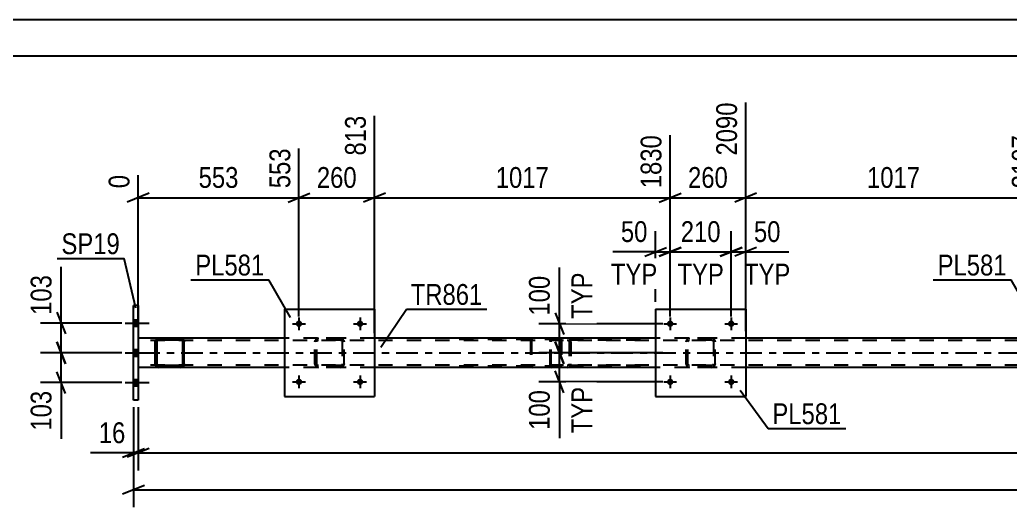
# Model space of a CAD drawing. Header units: millimetres. Extents: x 0 to 841, y 0 to 594.
# Drawn here: x 71.8 to 208.1, y 526.9 to 594 of the extents above; entities that cross this region are included whole.
import ezdxf

# ---------------------------------------------------------------- set-up
doc = ezdxf.new("R2010")
doc.units = ezdxf.units.MM
doc.linetypes.add('DXK_LINE_DOT2', pattern=[3.9198, 1.9599, -1.9599])
doc.linetypes.add('DXK_LINE_DOT3', pattern=[5.9187, 2.979, -0.9799, 0.9799, -0.9799])
doc.styles.add('Arial Narrow', font='ARIALN.TTF', dxfattribs={"height": 0.2})

# ---------------------------------------------------------------- blocks, each defined once
blk = doc.blocks.new('Unknown-815137708-1135')
at = {"color": 5, "linetype": 'Continuous'}
for p, q in [((841, 594), (0, 594)), ((836, 589), (5, 589))]:
    blk.add_line(p, q, dxfattribs=at)
blk = doc.blocks.new('Bolt-815137708-3336 - 3128')
at = {"linetype": 'Continuous'}
for points in [[(88.07, 551.83), (88.07, 552.71), (87.43, 552.71), (87.43, 551.83)], [(88.07, 551.83), (88.07, 552.71), (87.43, 552.71), (87.43, 551.83)], [(88.07, 551.83), (88.07, 552.71), (87.43, 552.71), (87.43, 551.83)], [(88.07, 547.73), (88.07, 548.61), (87.43, 548.61), (87.43, 547.73)], [(88.07, 547.73), (88.07, 548.61), (87.43, 548.61), (87.43, 547.73)], [(88.07, 543.63), (88.07, 544.51), (87.43, 544.51), (87.43, 543.63)], [(88.07, 543.63), (88.07, 544.51), (87.43, 544.51), (87.43, 543.63)], [(88.07, 543.63), (88.07, 544.51), (87.43, 544.51), (87.43, 543.63)]]:
    blk.add_hatch(color=1, dxfattribs=at).paths.add_polyline_path(points)
at = {"color": 1, "linetype": 'Continuous'}
for p, q in [((86.27, 552.27), (89.59, 552.27)), ((86.27, 552.27), (89.59, 552.27)), ((86.27, 552.27), (89.59, 552.27)), ((87.43, 552.71), (88.07, 552.71)), ((87.43, 552.71), (88.07, 552.71)), ((87.43, 552.71), (88.07, 552.71)), ((87.43, 551.83), (88.07, 551.83)), ((87.43, 551.83), (88.07, 551.83)), ((87.43, 551.83), (88.07, 551.83)), ((86.27, 548.17), (89.59, 548.17)), ((86.27, 548.17), (89.59, 548.17)), ((87.43, 548.61), (88.07, 548.61)), ((87.43, 548.61), (88.07, 548.61)), ((87.43, 547.73), (88.07, 547.73)), ((87.43, 547.73), (88.07, 547.73)), ((86.27, 544.07), (89.59, 544.07)), ((86.27, 544.07), (89.59, 544.07)), ((86.27, 544.07), (89.59, 544.07)), ((87.43, 544.51), (88.07, 544.51)), ((87.43, 544.51), (88.07, 544.51)), ((87.43, 544.51), (88.07, 544.51)), ((87.43, 543.63), (88.07, 543.63)), ((87.43, 543.63), (88.07, 543.63)), ((87.43, 543.63), (88.07, 543.63))]:
    blk.add_line(p, q, dxfattribs=at)
blk = doc.blocks.new('Bolt-815137708-3162 - 3128')
at = {"linetype": 'Continuous'}
for points in [[(161.72, 552.17, -1), (160.84, 552.17, -1)], [(170.12, 552.17, -1), (169.24, 552.17, -1)]]:
    blk.add_hatch(color=1, dxfattribs=at).paths.add_polyline_path(points)
at = {"color": 1, "linetype": 'Continuous'}
for p, q in [((160.4, 552.17), (162.16, 552.17)), ((161.28, 553.05), (161.28, 551.29)), ((168.8, 552.17), (170.56, 552.17)), ((169.68, 553.05), (169.68, 551.29))]:
    blk.add_line(p, q, dxfattribs=at)
blk = doc.blocks.new('Bolt-815137708-3163 - 3128')
at = {"linetype": 'Continuous'}
for points in [[(161.72, 544.17, -1), (160.84, 544.17, -1)], [(170.12, 544.17, -1), (169.24, 544.17, -1)]]:
    blk.add_hatch(color=1, dxfattribs=at).paths.add_polyline_path(points)
at = {"color": 1, "linetype": 'Continuous'}
for p, q in [((160.4, 544.17), (162.16, 544.17)), ((161.28, 545.05), (161.28, 543.29)), ((168.8, 544.17), (170.56, 544.17)), ((169.68, 545.05), (169.68, 543.29))]:
    blk.add_line(p, q, dxfattribs=at)
blk = doc.blocks.new('Part-815137708-3176 - 3128')
at = {"color": 7, "linetype": 'DXK_LINE_DOT2'}
for p, q in [((163.48, 549.69), (163.52, 549.87)), ((163.52, 549.87), (163.48, 549.69)), ((163.48, 546.65), (163.48, 549.69)), ((163.72, 549.69), (163.74, 549.78)), ((163.72, 546.65), (163.72, 549.69)), ((163.74, 549.78), (163.79, 549.86)), ((163.78, 550.13), (163.96, 550.17)), ((163.96, 550.17), (163.78, 550.13)), ((163.79, 549.86), (163.87, 549.91)), ((163.87, 549.91), (163.96, 549.93)), ((167, 550.17), (163.96, 550.17)), ((167, 549.93), (163.96, 549.93)), ((167, 550.17), (167.19, 550.13)), ((167.19, 550.13), (167, 550.17)), ((167, 549.93), (167.09, 549.91)), ((167.09, 549.91), (167.17, 549.86)), ((167.17, 549.86), (167.22, 549.78)), ((167.22, 549.78), (167.24, 549.69)), ((167.24, 549.69), (167.24, 546.65)), ((167.44, 549.87), (167.48, 549.69)), ((167.48, 549.69), (167.44, 549.87)), ((167.48, 546.65), (167.48, 549.69)), ((163.52, 546.46), (163.48, 546.65)), ((163.48, 546.65), (163.52, 546.46)), ((163.74, 546.55), (163.72, 546.65)), ((163.79, 546.48), (163.74, 546.55)), ((167.22, 546.55), (167.17, 546.48)), ((167.24, 546.65), (167.22, 546.55)), ((167.48, 546.65), (167.44, 546.46)), ((167.44, 546.46), (167.48, 546.65)), ((163.96, 546.17), (163.78, 546.2)), ((163.78, 546.2), (163.96, 546.17)), ((163.87, 546.42), (163.79, 546.48)), ((163.96, 546.41), (163.87, 546.42)), ((167, 546.41), (163.96, 546.41)), ((167, 546.17), (163.96, 546.17)), ((167.09, 546.42), (167, 546.41)), ((167.19, 546.2), (167, 546.17)), ((167, 546.17), (167.19, 546.2)), ((167.17, 546.48), (167.09, 546.42))]:
    blk.add_line(p, q, dxfattribs=at)
at = {"color": 7, "linetype": 'DXK_LINE_DOT3'}
blk.add_line((165.48, 548.17), (165.48, 548.17), dxfattribs=at)
at = {"color": 7, "linetype": 'DXK_LINE_DOT2'}
for centre, start, end in [((163.96, 549.69), 112.5, 157.5), ((163.96, 549.69), 112.5, 157.5), ((167, 549.69), 22.5, 67.5), ((167, 549.69), 22.5, 67.5), ((163.96, 546.65), 202.5, 247.5), ((163.96, 546.65), 202.5, 247.5), ((167, 546.65), 292.5, 337.5), ((167, 546.65), 292.5, 337.5)]:
    blk.add_arc(centre, 0.48, start, end, dxfattribs=at)
blk = doc.blocks.new('Bolt-815137708-3186 - 3128')
at = {"linetype": 'Continuous'}
for points in [[(110.64, 552.17, -1), (109.76, 552.17, -1)], [(119.04, 552.17, -1), (118.16, 552.17, -1)]]:
    blk.add_hatch(color=1, dxfattribs=at).paths.add_polyline_path(points)
at = {"color": 1, "linetype": 'Continuous'}
for p, q in [((109.32, 552.17), (111.08, 552.17)), ((110.2, 553.05), (110.2, 551.29)), ((117.72, 552.17), (119.48, 552.17)), ((118.6, 553.05), (118.6, 551.29))]:
    blk.add_line(p, q, dxfattribs=at)
blk = doc.blocks.new('Bolt-815137708-3187 - 3128')
at = {"linetype": 'Continuous'}
for points in [[(110.64, 544.17, -1), (109.76, 544.17, -1)], [(119.04, 544.17, -1), (118.16, 544.17, -1)]]:
    blk.add_hatch(color=1, dxfattribs=at).paths.add_polyline_path(points)
at = {"color": 1, "linetype": 'Continuous'}
for p, q in [((109.32, 544.17), (111.08, 544.17)), ((110.2, 545.05), (110.2, 543.29)), ((117.72, 544.17), (119.48, 544.17)), ((118.6, 545.05), (118.6, 543.29))]:
    blk.add_line(p, q, dxfattribs=at)
blk = doc.blocks.new('Part-815137708-3207 - 3128')
at = {"color": 2, "linetype": 'Continuous'}
for p, q in [((108.2, 554.17), (108.2, 542.17)), ((108.2, 554.17), (120.6, 554.17)), ((120.6, 554.17), (120.6, 542.17)), ((108.2, 542.17), (120.6, 542.17))]:
    blk.add_line(p, q, dxfattribs=at)
blk = doc.blocks.new('Part-815137708-3208 - 3128')
at = {"color": 7, "linetype": 'DXK_LINE_DOT2'}
for p, q in [((112.4, 549.69), (112.44, 549.87)), ((112.44, 549.87), (112.4, 549.69)), ((112.4, 546.65), (112.4, 549.69)), ((112.64, 549.69), (112.66, 549.78)), ((112.64, 546.65), (112.64, 549.69)), ((112.66, 549.78), (112.71, 549.86)), ((112.7, 550.13), (112.88, 550.17)), ((112.88, 550.17), (112.7, 550.13)), ((112.71, 549.86), (112.79, 549.91)), ((112.79, 549.91), (112.88, 549.93)), ((115.92, 550.17), (112.88, 550.17)), ((115.92, 549.93), (112.88, 549.93)), ((115.92, 550.17), (116.1, 550.13)), ((116.1, 550.13), (115.92, 550.17)), ((115.92, 549.93), (116.01, 549.91)), ((116.01, 549.91), (116.09, 549.86)), ((116.09, 549.86), (116.14, 549.78)), ((116.14, 549.78), (116.16, 549.69)), ((116.16, 549.69), (116.16, 546.65)), ((116.36, 549.87), (116.4, 549.69)), ((116.4, 549.69), (116.36, 549.87)), ((116.4, 546.65), (116.4, 549.69)), ((112.44, 546.46), (112.4, 546.65)), ((112.4, 546.65), (112.44, 546.46)), ((112.66, 546.55), (112.64, 546.65)), ((112.71, 546.48), (112.66, 546.55)), ((116.14, 546.55), (116.09, 546.48)), ((116.16, 546.65), (116.14, 546.55)), ((116.4, 546.65), (116.36, 546.46)), ((116.36, 546.46), (116.4, 546.65)), ((112.88, 546.17), (112.7, 546.2)), ((112.7, 546.2), (112.88, 546.17)), ((112.79, 546.42), (112.71, 546.48)), ((112.88, 546.41), (112.79, 546.42)), ((115.92, 546.41), (112.88, 546.41)), ((115.92, 546.17), (112.88, 546.17)), ((116.01, 546.42), (115.92, 546.41)), ((116.1, 546.2), (115.92, 546.17)), ((115.92, 546.17), (116.1, 546.2)), ((116.09, 546.48), (116.01, 546.42))]:
    blk.add_line(p, q, dxfattribs=at)
at = {"color": 7, "linetype": 'DXK_LINE_DOT3'}
blk.add_line((114.4, 548.17), (114.4, 548.17), dxfattribs=at)
at = {"color": 7, "linetype": 'DXK_LINE_DOT2'}
for centre, start, end in [((112.88, 549.69), 112.5, 157.5), ((112.88, 549.69), 112.5, 157.5), ((115.92, 549.69), 22.5, 67.5), ((115.92, 549.69), 22.5, 67.5), ((112.88, 546.65), 202.5, 247.5), ((112.88, 546.65), 202.5, 247.5), ((115.92, 546.65), 292.5, 337.5), ((115.92, 546.65), 292.5, 337.5)]:
    blk.add_arc(centre, 0.48, start, end, dxfattribs=at)
blk = doc.blocks.new('Part-815137708-3213 - 3128')
at = {"color": 2, "linetype": 'Continuous'}
for p, q in [((159.28, 554.17), (159.28, 542.17)), ((159.28, 554.17), (171.68, 554.17)), ((171.68, 554.17), (171.68, 542.17)), ((159.28, 542.17), (171.68, 542.17))]:
    blk.add_line(p, q, dxfattribs=at)
blk = doc.blocks.new('Part-815137708-3254 - 3128')
at = {"color": 2, "linetype": 'Continuous'}
for p, q in [((90.46, 549.87), (90.42, 549.69)), ((90.42, 546.65), (90.42, 549.69)), ((90.66, 549.69), (90.68, 549.78)), ((90.66, 546.65), (90.66, 549.69)), ((90.68, 549.78), (90.73, 549.86)), ((90.9, 550.17), (90.72, 550.13)), ((90.73, 549.86), (90.81, 549.91)), ((90.81, 549.91), (90.9, 549.93)), ((93.94, 550.17), (90.9, 550.17)), ((93.94, 549.93), (90.9, 549.93)), ((94.13, 550.13), (93.94, 550.17)), ((93.94, 549.93), (94.04, 549.91)), ((94.04, 549.91), (94.11, 549.86)), ((94.11, 549.86), (94.17, 549.78)), ((94.17, 549.78), (94.18, 549.69)), ((94.18, 549.69), (94.18, 546.65)), ((94.42, 549.69), (94.39, 549.87)), ((94.42, 546.65), (94.42, 549.69)), ((90.42, 546.65), (90.46, 546.46)), ((90.68, 546.55), (90.66, 546.65)), ((90.73, 546.48), (90.68, 546.55)), ((94.17, 546.55), (94.11, 546.48)), ((94.18, 546.65), (94.17, 546.55)), ((94.39, 546.46), (94.42, 546.65)), ((90.72, 546.2), (90.9, 546.17)), ((90.81, 546.42), (90.73, 546.48)), ((90.9, 546.41), (90.81, 546.42)), ((93.94, 546.41), (90.9, 546.41)), ((93.94, 546.17), (90.9, 546.17)), ((94.04, 546.42), (93.94, 546.41)), ((93.94, 546.17), (94.13, 546.2)), ((94.11, 546.48), (94.04, 546.42))]:
    blk.add_line(p, q, dxfattribs=at)
at = {"color": 7, "linetype": 'DXK_LINE_DOT2'}
for p, q in [((90.42, 549.69), (90.46, 549.87)), ((90.72, 550.13), (90.9, 550.17)), ((93.94, 550.17), (94.13, 550.13)), ((94.39, 549.87), (94.42, 549.69)), ((90.46, 546.46), (90.42, 546.65)), ((94.42, 546.65), (94.39, 546.46)), ((90.9, 546.17), (90.72, 546.2)), ((94.13, 546.2), (93.94, 546.17))]:
    blk.add_line(p, q, dxfattribs=at)
at = {"color": 2, "linetype": 'Continuous'}
for centre, start, end in [((90.9, 549.69), 112.5, 157.5), ((93.94, 549.69), 22.5, 67.5), ((90.9, 546.65), 202.5, 247.5), ((93.94, 546.65), 292.5, 337.5)]:
    blk.add_arc(centre, 0.48, start, end, dxfattribs=at)
at = {"color": 7, "linetype": 'DXK_LINE_DOT2'}
for centre, start, end in [((90.9, 549.69), 112.5, 157.5), ((93.94, 549.69), 22.5, 67.5), ((90.9, 546.65), 202.5, 247.5), ((93.94, 546.65), 292.5, 337.5)]:
    blk.add_arc(centre, 0.48, start, end, dxfattribs=at)
blk = doc.blocks.new('Part-815137708-3258 - 3128')
at = {"color": 7, "linetype": 'DXK_LINE_DOT2'}
for p, q in [((144.78, 549.87), (144.76, 549.69)), ((144.76, 546.65), (144.76, 549.69)), ((144.84, 550.03), (144.78, 549.87)), ((144.93, 550.13), (144.84, 550.03)), ((144.9, 549.69), (144.91, 549.78)), ((144.9, 546.65), (144.9, 549.69)), ((144.91, 549.78), (144.94, 549.86)), ((145.03, 550.17), (144.93, 550.13)), ((144.94, 549.86), (144.98, 549.91)), ((144.98, 549.91), (145.03, 549.93)), ((157.19, 550.17), (145.03, 550.17)), ((157.19, 549.93), (145.03, 549.93)), ((146.31, 549.93), (146.31, 550.17)), ((147.32, 550.13), (147.12, 550.17)), ((147.12, 549.93), (147.22, 549.91)), ((147.22, 549.91), (147.3, 549.86)), ((147.3, 549.86), (147.36, 549.78)), ((147.36, 549.78), (147.37, 549.69)), ((147.37, 549.69), (147.37, 546.65)), ((147.61, 549.77), (147.59, 549.87)), ((147.63, 549.69), (147.61, 549.77)), ((147.63, 549.69), (147.63, 546.65)), ((144.78, 546.46), (144.76, 546.65)), ((144.91, 546.55), (144.9, 546.65)), ((144.94, 546.48), (144.91, 546.55)), ((147.36, 546.55), (147.3, 546.48)), ((147.37, 546.65), (147.36, 546.55)), ((147.59, 546.46), (147.61, 546.56)), ((147.61, 546.56), (147.63, 546.65)), ((144.83, 546.34), (144.78, 546.46)), ((144.84, 546.31), (144.83, 546.34)), ((144.84, 546.31), (144.93, 546.2)), ((144.93, 546.2), (145.03, 546.17)), ((144.98, 546.42), (144.94, 546.48)), ((145.03, 546.41), (144.98, 546.42)), ((157.19, 546.41), (145.03, 546.41)), ((157.19, 546.17), (145.03, 546.17)), ((146.31, 546.17), (146.31, 546.41)), ((147.22, 546.42), (147.12, 546.41)), ((147.12, 546.17), (147.32, 546.2)), ((147.3, 546.48), (147.22, 546.42))]:
    blk.add_line(p, q, dxfattribs=at)
for centre, start, end in [((147.14, 549.67), 23.8494, 68.8059), ((147.14, 546.66), 291.1941, 336.1506)]:
    blk.add_arc(centre, 0.492, start, end, dxfattribs=at)
blk = doc.blocks.new('Part-815137708-3264 - 3128')
at = {"color": 2, "linetype": 'Continuous'}
for p, q in [((88.07, 554.67), (87.43, 554.67)), ((87.43, 541.67), (87.43, 554.67)), ((88.07, 554.67), (88.07, 541.67)), ((88.07, 541.67), (87.43, 541.67))]:
    blk.add_line(p, q, dxfattribs=at)
blk = doc.blocks.new('Part-815137708-3265 - 3128')
at = {"color": 7, "linetype": 'DXK_LINE_DOT2'}
for p, q in [((145.97, 550.17), (130.64, 550.17)), ((145.97, 550.01), (130.64, 550.01)), ((142.08, 549.97), (142.05, 549.85)), ((142.05, 549.85), (142.05, 546.49)), ((142.22, 549.85), (142.23, 549.91)), ((142.22, 549.85), (142.22, 546.49)), ((142.23, 549.91), (142.27, 549.96)), ((142.39, 550.17), (142.26, 550.14)), ((142.27, 549.96), (142.33, 549.99)), ((142.33, 549.99), (142.39, 550.01)), ((146.1, 550.14), (145.97, 550.17)), ((145.97, 550.01), (146.03, 549.99)), ((146.03, 549.99), (146.06, 549.98)), ((146.06, 549.98), (146.09, 549.96)), ((146.09, 549.96), (146.12, 549.91)), ((146.12, 549.91), (146.14, 549.85)), ((146.14, 549.85), (146.14, 546.49)), ((146.31, 549.85), (146.28, 549.97)), ((146.31, 549.85), (146.31, 546.49)), ((145.97, 546.33), (130.64, 546.33)), ((145.97, 546.17), (130.64, 546.17)), ((142.05, 546.49), (142.08, 546.36)), ((142.23, 546.43), (142.22, 546.49)), ((142.27, 546.37), (142.23, 546.43)), ((142.26, 546.19), (142.39, 546.17)), ((142.27, 546.37), (142.3, 546.35)), ((142.3, 546.35), (142.33, 546.34)), ((142.33, 546.34), (142.39, 546.33)), ((146.03, 546.34), (145.97, 546.33)), ((145.97, 546.17), (146.1, 546.19)), ((146.09, 546.37), (146.03, 546.34)), ((146.12, 546.43), (146.09, 546.37)), ((146.14, 546.49), (146.12, 546.43)), ((146.28, 546.36), (146.31, 546.49))]:
    blk.add_line(p, q, dxfattribs=at)
for centre, start, end in [((142.38, 549.83), 110.7583, 155.68), ((145.98, 549.83), 24.32, 69.2417), ((142.38, 546.5), 204.32, 249.2417), ((145.98, 546.5), 290.7583, 335.68)]:
    blk.add_arc(centre, 0.331, start, end, dxfattribs=at)
blk = doc.blocks.new('Part-815137708-3341 - 3128')
at = {"color": 2, "linetype": 'Continuous'}
for p, q in [((108.2, 550.17), (88.07, 550.17)), ((159.28, 550.17), (120.6, 550.17)), ((210.36, 550.17), (171.68, 550.17)), ((90.9, 546.17), (88.07, 546.17)), ((108.2, 546.17), (93.95, 546.17)), ((159.28, 546.17), (120.6, 546.17)), ((210.36, 546.17), (171.68, 546.17))]:
    blk.add_line(p, q, dxfattribs=at)
at = {"color": 7, "linetype": 'DXK_LINE_DOT2'}
for p, q in [((88.07, 550.17), (88.07, 546.17)), ((750.25, 549.85), (88.07, 549.85)), ((120.6, 550.17), (108.2, 550.17)), ((171.68, 550.17), (159.28, 550.17)), ((750.25, 546.49), (88.07, 546.49)), ((93.95, 546.17), (90.9, 546.17)), ((120.6, 546.17), (108.2, 546.17)), ((171.68, 546.17), (159.28, 546.17))]:
    blk.add_line(p, q, dxfattribs=at)
at = {"color": 7, "linetype": 'DXK_LINE_DOT3'}
blk.add_line((88.07, 548.17), (750.25, 548.17), dxfattribs=at)
blk = doc.blocks.new('StraightDimension-815137708-3388 - 3128')
at = {"color": 7, "linetype": 'Continuous'}
for p, q in [((159.28, 555.17), (159.28, 564.92)), ((161.28, 553.17), (161.28, 564.92)), ((159.28, 562.07), (153.38, 562.07)), ((159.28, 562.07), (153.38, 562.07)), ((157.78, 561.47), (160.78, 562.67)), ((159.28, 562.07), (161.28, 562.07)), ((162.78, 562.67), (159.78, 561.47))]:
    blk.add_line(p, q, dxfattribs=at)
at = {"color": 0}
blk.add_wipeout([(158.76, 562.82), (158.76, 567.02), (153.9, 567.02), (153.9, 562.82)], dxfattribs=at)
at = {"color": 0, "linetype": 'Continuous'}
blk.add_wipeout([(160.12, 556.97), (160.12, 561.17), (152.53, 561.17), (152.53, 556.97)], dxfattribs=at)
at = {"color": 3, "style": 'Arial Narrow'}
blk.add_text('50', height=2.863, dxfattribs=at).set_placement((154.5, 563.42))
at = {"color": 3, "linetype": 'Continuous', "style": 'Arial Narrow'}
blk.add_text('TYP', height=2.863, dxfattribs=at).set_placement((153.13, 557.57))
blk = doc.blocks.new('StraightDimension-815137708-15286 - 3128')
at = {"color": 7, "linetype": 'Continuous'}
for p, q in [((110.2, 553.17), (110.2, 576.3)), ((88.07, 551.78), (88.07, 572.64)), ((89.57, 570.12), (86.57, 568.92)), ((108.7, 568.92), (111.7, 570.12)), ((88.07, 569.52), (110.2, 569.52))]:
    blk.add_line(p, q, dxfattribs=at)
at = {"color": 0}
blk.add_wipeout([(102.48, 570.27), (102.48, 574.47), (95.79, 574.47), (95.79, 570.27)], dxfattribs=at)
at = {"color": 3, "style": 'Arial Narrow'}
blk.add_text('553', height=2.863, dxfattribs=at).set_placement((96.39, 570.87))
at = {"color": 0, "linetype": 'Continuous'}
for points in [[(109.6, 576.9), (105.4, 576.9), (105.4, 570.22), (109.6, 570.22)], [(87.47, 573.24), (83.27, 573.24), (83.27, 570.22), (87.47, 570.22)]]:
    blk.add_wipeout(points, dxfattribs=at)
at = {"color": 3, "linetype": 'Continuous', "style": 'Arial Narrow'}
for s, height, p in [('553', 2.863, (109, 570.82)), ('0', 2.86, (86.87, 570.82))]:
    blk.add_text(s, height=height, rotation=90.0002, dxfattribs=at).set_placement(p)
blk = doc.blocks.new('StraightDimension-815137708-3404 - 3128')
at = {"color": 7, "linetype": 'Continuous'}
for p, q in [((161.28, 553.17), (161.28, 564.92)), ((169.68, 553.17), (169.68, 564.92)), ((159.78, 561.47), (162.78, 562.67)), ((161.28, 562.07), (169.68, 562.07)), ((171.18, 562.67), (168.18, 561.47))]:
    blk.add_line(p, q, dxfattribs=at)
at = {"color": 0}
blk.add_wipeout([(168.82, 562.82), (168.82, 567.02), (162.14, 567.02), (162.14, 562.82)], dxfattribs=at)
at = {"color": 0, "linetype": 'Continuous'}
blk.add_wipeout([(169.28, 556.97), (169.28, 561.17), (161.69, 561.17), (161.69, 556.97)], dxfattribs=at)
at = {"color": 3, "style": 'Arial Narrow'}
blk.add_text('210', height=2.863, dxfattribs=at).set_placement((162.74, 563.42))
at = {"color": 3, "linetype": 'Continuous', "style": 'Arial Narrow'}
blk.add_text('TYP', height=2.863, dxfattribs=at).set_placement((162.29, 557.57))
blk = doc.blocks.new('StraightDimension-815137708-3423 - 3128')
at = {"color": 7, "linetype": 'Continuous'}
for p, q in [((169.68, 553.17), (169.68, 564.92)), ((171.68, 555.17), (171.68, 564.92)), ((168.18, 561.47), (171.18, 562.67)), ((169.68, 562.07), (171.68, 562.07)), ((173.18, 562.67), (170.18, 561.47)), ((171.68, 562.07), (177.59, 562.07)), ((171.68, 562.07), (177.59, 562.07))]:
    blk.add_line(p, q, dxfattribs=at)
at = {"color": 0}
blk.add_wipeout([(177.06, 562.82), (177.06, 567.02), (172.21, 567.02), (172.21, 562.82)], dxfattribs=at)
at = {"color": 0, "linetype": 'Continuous'}
blk.add_wipeout([(178.43, 556.97), (178.43, 561.17), (170.84, 561.17), (170.84, 556.97)], dxfattribs=at)
at = {"color": 3, "style": 'Arial Narrow'}
blk.add_text('50', height=2.863, dxfattribs=at).set_placement((172.81, 563.42))
at = {"color": 3, "linetype": 'Continuous', "style": 'Arial Narrow'}
blk.add_text('TYP', height=2.863, dxfattribs=at).set_placement((171.44, 557.57))
blk = doc.blocks.new('StraightDimension-815137708-3440 - 3128')
at = {"color": 7, "linetype": 'Continuous'}
for p, q in [((146.06, 552.17), (146.06, 559.9)), ((146.06, 552.17), (146.06, 559.9)), ((145.46, 553.67), (146.66, 550.67)), ((160.28, 552.17), (143.21, 552.17)), ((146.06, 548.17), (146.06, 552.17)), ((146.66, 546.67), (145.46, 549.67)), ((160.28, 548.17), (143.21, 548.17))]:
    blk.add_line(p, q, dxfattribs=at)
at = {"color": 0}
blk.add_wipeout([(145.31, 559.38), (141.11, 559.38), (141.11, 552.69), (145.31, 552.69)], dxfattribs=at)
at = {"color": 0, "linetype": 'Continuous'}
blk.add_wipeout([(151.16, 559.83), (146.96, 559.83), (146.96, 552.24), (151.16, 552.24)], dxfattribs=at)
at = {"color": 3, "linetype": 'Continuous', "style": 'Arial Narrow'}
blk.add_text('TYP', height=2.863, rotation=90.0002, dxfattribs=at).set_placement((150.56, 552.84))
at = {"color": 3, "style": 'Arial Narrow'}
blk.add_text('100', height=2.863, rotation=90.0002, dxfattribs=at).set_placement((144.71, 553.29))
blk = doc.blocks.new('StraightDimension-815137708-3463 - 3128')
at = {"color": 7, "linetype": 'Continuous'}
for p, q in [((145.46, 549.67), (146.66, 546.67)), ((160.28, 548.17), (143.21, 548.17)), ((146.06, 544.17), (146.06, 548.17)), ((146.66, 542.67), (145.46, 545.67)), ((160.28, 544.17), (143.21, 544.17)), ((146.06, 544.17), (146.06, 536.43)), ((146.06, 544.17), (146.06, 536.43))]:
    blk.add_line(p, q, dxfattribs=at)
at = {"color": 0, "linetype": 'Continuous'}
blk.add_wipeout([(151.16, 544.09), (146.96, 544.09), (146.96, 536.5), (151.16, 536.5)], dxfattribs=at)
at = {"color": 0}
blk.add_wipeout([(145.31, 543.64), (141.11, 543.64), (141.11, 536.96), (145.31, 536.96)], dxfattribs=at)
at = {"color": 3, "style": 'Arial Narrow'}
blk.add_text('100', height=2.863, rotation=90.0002, dxfattribs=at).set_placement((144.71, 537.56))
at = {"color": 3, "linetype": 'Continuous', "style": 'Arial Narrow'}
blk.add_text('TYP', height=2.863, rotation=90.0002, dxfattribs=at).set_placement((150.56, 537.1))
blk = doc.blocks.new('StraightDimension-815137708-3487 - 3128')
at = {"color": 7, "linetype": 'Continuous'}
for p, q in [((87.43, 540.67), (87.43, 526.92)), ((88.93, 529.92), (85.93, 528.72)), ((87.43, 529.32), (788.01, 529.32))]:
    blk.add_line(p, q, dxfattribs=at)
blk = doc.blocks.new('StraightDimension-815137708-4097 - 3128')
at = {"color": 7, "linetype": 'Continuous'}
for p, q in [((76.89, 549.67), (78.09, 546.67)), ((85.84, 548.17), (74.64, 548.17)), ((77.49, 544.07), (77.49, 548.17)), ((78.09, 542.57), (76.89, 545.57)), ((85.84, 544.07), (74.64, 544.07)), ((77.49, 544.07), (77.49, 536.33)), ((77.49, 544.07), (77.49, 536.33))]:
    blk.add_line(p, q, dxfattribs=at)
at = {"color": 0}
blk.add_wipeout([(76.74, 543.54), (72.54, 543.54), (72.54, 536.86), (76.74, 536.86)], dxfattribs=at)
at = {"color": 3, "style": 'Arial Narrow'}
blk.add_text('103', height=2.863, rotation=90.0002, dxfattribs=at).set_placement((76.14, 537.46))
blk = doc.blocks.new('StraightDimension-815137708-4110 - 3128')
at = {"color": 7, "linetype": 'Continuous'}
for p, q in [((77.49, 552.27), (77.49, 560)), ((77.49, 552.27), (77.49, 560)), ((76.89, 553.77), (78.09, 550.77)), ((85.84, 552.27), (74.64, 552.27)), ((77.49, 548.17), (77.49, 552.27)), ((78.09, 546.67), (76.89, 549.67)), ((85.84, 548.17), (74.64, 548.17))]:
    blk.add_line(p, q, dxfattribs=at)
at = {"color": 0}
blk.add_wipeout([(76.74, 559.48), (72.54, 559.48), (72.54, 552.79), (76.74, 552.79)], dxfattribs=at)
at = {"color": 3, "style": 'Arial Narrow'}
blk.add_text('103', height=2.863, rotation=90.0002, dxfattribs=at).set_placement((76.14, 553.39))
blk = doc.blocks.new('StraightDimension-815137708-10435 - 3128')
at = {"color": 7, "linetype": 'Continuous'}
for p, q in [((88.07, 540.67), (88.07, 531.99)), ((89.57, 534.99), (86.57, 533.79)), ((88.07, 534.39), (787.37, 534.39))]:
    blk.add_line(p, q, dxfattribs=at)
blk = doc.blocks.new('StraightDimension-815137708-10436 - 3128')
at = {"color": 7, "linetype": 'Continuous'}
for p, q in [((87.43, 540.67), (87.43, 531.99)), ((88.07, 540.67), (88.07, 531.99)), ((87.43, 534.39), (81.52, 534.39)), ((87.43, 534.39), (81.52, 534.39)), ((85.93, 533.79), (88.93, 534.99)), ((89.57, 534.99), (86.57, 533.79)), ((87.43, 534.39), (88.07, 534.39))]:
    blk.add_line(p, q, dxfattribs=at)
at = {"color": 0}
blk.add_wipeout([(86.9, 535.14), (86.9, 539.34), (82.05, 539.34), (82.05, 535.14)], dxfattribs=at)
at = {"color": 3, "style": 'Arial Narrow'}
blk.add_text('16', height=2.863, dxfattribs=at).set_placement((82.65, 535.74))
blk = doc.blocks.new('StraightDimension-815137708-15282 - 3128')
at = {"color": 7, "linetype": 'Continuous'}
for p, q in [((171.68, 551.17), (171.68, 582.63)), ((212.36, 553.17), (212.36, 578.13)), ((173.18, 570.12), (170.18, 568.92)), ((210.86, 568.92), (213.86, 570.12)), ((171.68, 569.52), (212.36, 569.52))]:
    blk.add_line(p, q, dxfattribs=at)
at = {"color": 0}
blk.add_wipeout([(196.28, 570.27), (196.28, 574.47), (187.77, 574.47), (187.77, 570.27)], dxfattribs=at)
at = {"color": 3, "style": 'Arial Narrow'}
blk.add_text('1017', height=2.863, dxfattribs=at).set_placement((188.37, 570.87))
at = {"color": 0, "linetype": 'Continuous'}
blk.add_wipeout([(211.76, 578.73), (207.56, 578.73), (207.56, 570.22), (211.76, 570.22)], dxfattribs=at)
at = {"color": 3, "linetype": 'Continuous', "style": 'Arial Narrow'}
blk.add_text('3107', height=2.863, rotation=90.0002, dxfattribs=at).set_placement((211.16, 570.82))
blk = doc.blocks.new('StraightDimension-815137708-15283 - 3128')
at = {"color": 7, "linetype": 'Continuous'}
for p, q in [((171.68, 551.17), (171.68, 582.63)), ((161.28, 553.17), (161.28, 578.13)), ((159.78, 568.92), (162.78, 570.12)), ((173.18, 570.12), (170.18, 568.92)), ((161.28, 569.52), (171.68, 569.52))]:
    blk.add_line(p, q, dxfattribs=at)
at = {"color": 0}
blk.add_wipeout([(169.82, 570.27), (169.82, 574.47), (163.14, 574.47), (163.14, 570.27)], dxfattribs=at)
at = {"color": 3, "style": 'Arial Narrow'}
blk.add_text('260', height=2.863, dxfattribs=at).set_placement((163.74, 570.87))
at = {"color": 0, "linetype": 'Continuous'}
blk.add_wipeout([(171.08, 583.23), (166.88, 583.23), (166.88, 574.72), (171.08, 574.72)], dxfattribs=at)
at = {"color": 3, "linetype": 'Continuous', "style": 'Arial Narrow'}
blk.add_text('2090', height=2.863, rotation=90.0002, dxfattribs=at).set_placement((170.48, 575.32))
blk = doc.blocks.new('StraightDimension-815137708-15284 - 3128')
at = {"color": 7, "linetype": 'Continuous'}
for p, q in [((120.6, 550.85), (120.6, 580.8)), ((161.28, 553.17), (161.28, 578.13)), ((122.1, 570.12), (119.1, 568.92)), ((159.78, 568.92), (162.78, 570.12)), ((120.6, 569.52), (161.28, 569.52))]:
    blk.add_line(p, q, dxfattribs=at)
at = {"color": 0}
blk.add_wipeout([(145.2, 570.27), (145.2, 574.47), (136.68, 574.47), (136.68, 570.27)], dxfattribs=at)
at = {"color": 3, "style": 'Arial Narrow'}
blk.add_text('1017', height=2.863, dxfattribs=at).set_placement((137.28, 570.87))
at = {"color": 0, "linetype": 'Continuous'}
blk.add_wipeout([(160.68, 578.73), (156.48, 578.73), (156.48, 570.22), (160.68, 570.22)], dxfattribs=at)
at = {"color": 3, "linetype": 'Continuous', "style": 'Arial Narrow'}
blk.add_text('1830', height=2.863, rotation=90.0002, dxfattribs=at).set_placement((160.08, 570.82))
blk = doc.blocks.new('StraightDimension-815137708-15285 - 3128')
at = {"color": 7, "linetype": 'Continuous'}
for p, q in [((120.6, 550.85), (120.6, 580.8)), ((110.2, 553.17), (110.2, 576.3)), ((108.7, 568.92), (111.7, 570.12)), ((122.1, 570.12), (119.1, 568.92)), ((110.2, 569.52), (120.6, 569.52))]:
    blk.add_line(p, q, dxfattribs=at)
at = {"color": 0}
blk.add_wipeout([(118.74, 570.27), (118.74, 574.47), (112.06, 574.47), (112.06, 570.27)], dxfattribs=at)
at = {"color": 3, "style": 'Arial Narrow'}
blk.add_text('260', height=2.863, dxfattribs=at).set_placement((112.66, 570.87))
at = {"color": 0, "linetype": 'Continuous'}
blk.add_wipeout([(120, 581.4), (115.8, 581.4), (115.8, 574.72), (120, 574.72)], dxfattribs=at)
at = {"color": 3, "linetype": 'Continuous', "style": 'Arial Narrow'}
blk.add_text('813', height=2.863, rotation=90.0002, dxfattribs=at).set_placement((119.4, 575.32))
blk = doc.blocks.new('Mark-815137708-3203 - 3128')
at = {"color": 0}
blk.add_wipeout([(105.43, 558.81), (105.43, 561.81), (95.93, 561.81), (95.93, 558.81)], dxfattribs=at)
blk.add_wipeout([(105.43, 558.81), (105.43, 561.81), (95.93, 561.81), (95.93, 558.81)], dxfattribs=at)
at = {"color": 30, "linetype": 'Continuous'}
for p in [(95.33, 558.21), (109.03, 553.02)]:
    blk.add_line(p, (106.03, 558.21), dxfattribs=at)
at = {"color": 3, "style": 'Arial Narrow'}
blk.add_text('PL581', height=2.863, dxfattribs=at).set_placement((95.93, 558.81))
blk = doc.blocks.new('Mark-815137708-3209 - 3128')
at = {"color": 0}
blk.add_wipeout([(184.85, 538.35), (184.85, 541.35), (175.35, 541.35), (175.35, 538.35)], dxfattribs=at)
blk.add_wipeout([(184.85, 538.35), (184.85, 541.35), (175.35, 541.35), (175.35, 538.35)], dxfattribs=at)
at = {"color": 30, "linetype": 'Continuous'}
for p, q in [((170.9, 543.04), (174.75, 537.75)), ((174.75, 537.75), (185.45, 537.75))]:
    blk.add_line(p, q, dxfattribs=at)
at = {"color": 3, "style": 'Arial Narrow'}
blk.add_text('PL581', height=2.863, dxfattribs=at).set_placement((175.35, 538.35))
blk = doc.blocks.new('Mark-815137708-3177 - 3128')
at = {"color": 0}
blk.add_wipeout([(207.59, 558.81), (207.59, 561.81), (198.09, 561.81), (198.09, 558.81)], dxfattribs=at)
blk.add_wipeout([(207.59, 558.81), (207.59, 561.81), (198.09, 561.81), (198.09, 558.81)], dxfattribs=at)
at = {"color": 30, "linetype": 'Continuous'}
for p in [(197.49, 558.21), (211.19, 553.02)]:
    blk.add_line(p, (208.19, 558.21), dxfattribs=at)
at = {"color": 3, "style": 'Arial Narrow'}
blk.add_text('PL581', height=2.863, dxfattribs=at).set_placement((198.09, 558.81))
blk = doc.blocks.new('Mark-815137708-3260 - 3128')
at = {"color": 0}
blk.add_wipeout([(85.54, 561.75), (85.54, 564.75), (77.51, 564.75), (77.51, 561.75)], dxfattribs=at)
blk.add_wipeout([(85.54, 561.75), (85.54, 564.75), (77.51, 564.75), (77.51, 561.75)], dxfattribs=at)
at = {"color": 30, "linetype": 'Continuous'}
for p in [(76.91, 561.15), (87.75, 554.31)]:
    blk.add_line(p, (86.14, 561.15), dxfattribs=at)
at = {"color": 3, "style": 'Arial Narrow'}
blk.add_text('SP19', height=2.863, dxfattribs=at).set_placement((77.51, 561.75))
blk = doc.blocks.new('Mark-815137708-3337 - 3128')
at = {"color": 0}
blk.add_wipeout([(135.44, 554.77), (135.44, 557.77), (125.58, 557.77), (125.58, 554.77)], dxfattribs=at)
blk.add_wipeout([(135.44, 554.77), (135.44, 557.77), (125.58, 557.77), (125.58, 554.77)], dxfattribs=at)
at = {"color": 30, "linetype": 'Continuous'}
for p, q in [((121.45, 548.96), (124.98, 554.17)), ((124.98, 554.17), (136.04, 554.17))]:
    blk.add_line(p, q, dxfattribs=at)
at = {"color": 3, "style": 'Arial Narrow'}
blk.add_text('TR861', height=2.863, dxfattribs=at).set_placement((125.58, 554.77))

msp = doc.modelspace()

# ---------------------------------------------------------------- block references
for name in ['Unknown-815137708-1135', 'Part-815137708-3264 - 3128', 'Part-815137708-3207 - 3128', 'Part-815137708-3213 - 3128', 'Bolt-815137708-3336 - 3128', 'Part-815137708-3341 - 3128', 'Bolt-815137708-3186 - 3128', 'Bolt-815137708-3162 - 3128', 'Part-815137708-3254 - 3128', 'Part-815137708-3208 - 3128', 'Part-815137708-3265 - 3128', 'Part-815137708-3258 - 3128', 'Part-815137708-3176 - 3128', 'Bolt-815137708-3187 - 3128', 'Bolt-815137708-3163 - 3128']:
    msp.add_blockref(name, (0, 0))

# ---------------------------------------------------------------- next in the draw order: block references
for name in ['StraightDimension-815137708-15286 - 3128', 'StraightDimension-815137708-3388 - 3128']:
    msp.add_blockref(name, (0, 0))

# ---------------------------------------------------------------- next in the draw order: block references
msp.add_blockref('StraightDimension-815137708-3404 - 3128', (0, 0))

# ---------------------------------------------------------------- next in the draw order: block references
for name in ['StraightDimension-815137708-3423 - 3128', 'StraightDimension-815137708-3440 - 3128']:
    msp.add_blockref(name, (0, 0))

# ---------------------------------------------------------------- next in the draw order: block references
for name in ['StraightDimension-815137708-15282 - 3128', 'StraightDimension-815137708-3463 - 3128']:
    msp.add_blockref(name, (0, 0))

# ---------------------------------------------------------------- next in the draw order: block references
for name in ['StraightDimension-815137708-15283 - 3128', 'Mark-815137708-3177 - 3128', 'StraightDimension-815137708-3487 - 3128']:
    msp.add_blockref(name, (0, 0))

# ---------------------------------------------------------------- next in the draw order: block references
for name in ['StraightDimension-815137708-15284 - 3128', 'StraightDimension-815137708-4097 - 3128', 'StraightDimension-815137708-10435 - 3128']:
    msp.add_blockref(name, (0, 0))

# ---------------------------------------------------------------- next in the draw order: block references
for name in ['StraightDimension-815137708-15285 - 3128', 'StraightDimension-815137708-4110 - 3128', 'Mark-815137708-3209 - 3128', 'StraightDimension-815137708-10436 - 3128']:
    msp.add_blockref(name, (0, 0))

# ---------------------------------------------------------------- next in the draw order: block references
for name in ['Mark-815137708-3260 - 3128', 'Mark-815137708-3203 - 3128', 'Mark-815137708-3337 - 3128']:
    msp.add_blockref(name, (0, 0))

doc.saveas('drawing.dxf')
